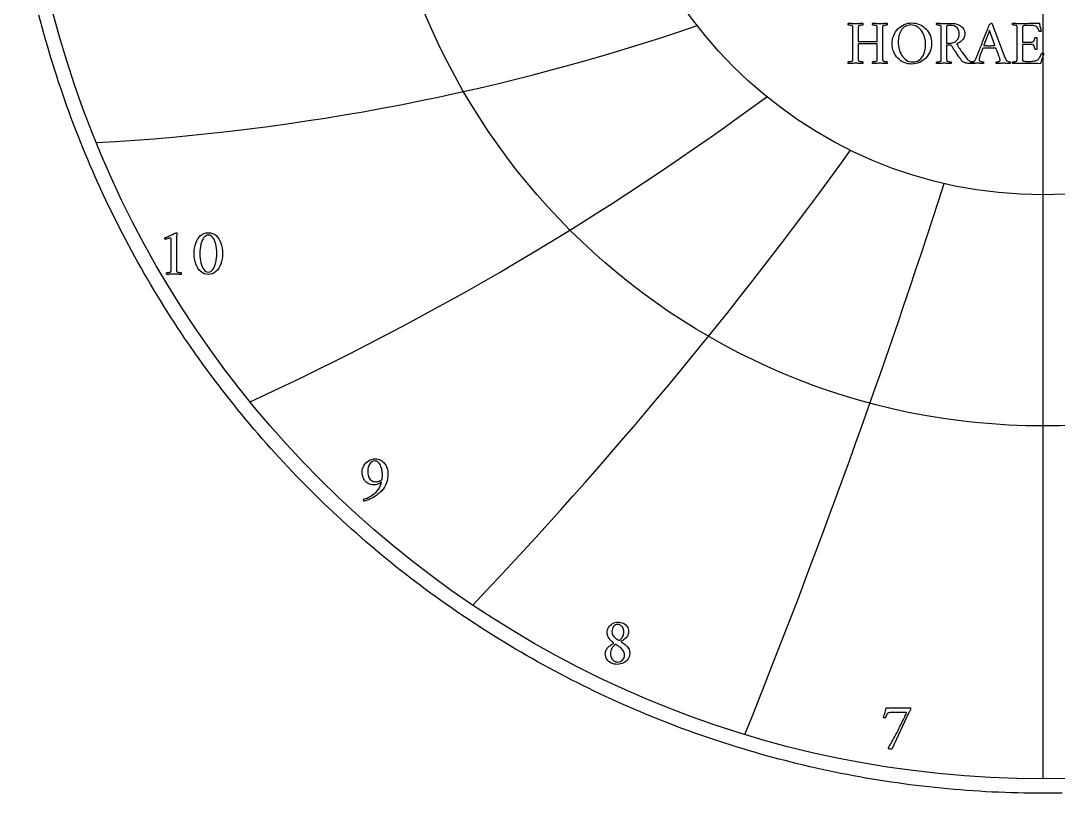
# Model space of a CAD drawing. Header units: millimetres. Extents: x -32.4 to 32.4, y -32.4 to 33.4.
# Drawn here: x -31.9 to 0.47, y -32.35 to -8.23 of the extents above; entities that cross this region are included whole.
import ezdxf

# ---------------------------------------------------------------- set-up
doc = ezdxf.new("R2010")
doc.units = ezdxf.units.MM
for name, color, linetype in [('CUT_OUTER', 1, 'Continuous'), ('ENGRAVE', 7, 'Continuous'), ('TEXT', 5, 'Continuous')]:
    doc.layers.add(name, color=color, linetype=linetype)

msp = doc.modelspace()

# ---------------------------------------------------------------- linework, layer by layer
at = {"layer": 'CUT_OUTER'}
msp.add_lwpolyline([(0.5955, -32.3445), (0.397, -32.3476), (0.1985, -32.3494), (0, -32.35), (-0.1985, -32.3494), (-0.397, -32.3476), (-0.5955, -32.3445), (-0.7939, -32.3403), (-0.9923, -32.3348), (-1.1907, -32.3281), (-1.3891, -32.3202), (-1.5873, -32.311), (-1.7856, -32.3007), (-1.9837, -32.2891), (-2.1818, -32.2763), (-2.3798, -32.2623), (-2.5777, -32.2471), (-2.7755, -32.2307), (-2.9733, -32.2131), (-3.1709, -32.1942), (-3.3683, -32.1742), (-3.5657, -32.1529), (-3.7629, -32.1304), (-3.96, -32.1067), (-4.1569, -32.0818), (-4.3537, -32.0557), (-4.5503, -32.0284), (-4.7467, -31.9999), (-4.943, -31.9701), (-5.1391, -31.9392), (-5.3349, -31.9071), (-5.5306, -31.8737), (-5.7261, -31.8392), (-5.9213, -31.8035), (-6.1164, -31.7665), (-6.3112, -31.7284), (-6.5057, -31.6891), (-6.7001, -31.6486), (-6.8941, -31.6069), (-7.0879, -31.564), (-7.2815, -31.5199), (-7.4747, -31.4746), (-7.6677, -31.4282), (-7.8604, -31.3805), (-8.0528, -31.3317), (-8.2449, -31.2817), (-8.4367, -31.2305), (-8.6282, -31.1782), (-8.8193, -31.1246), (-9.0101, -31.0699), (-9.2006, -31.0141), (-9.3907, -30.957), (-9.5805, -30.8988), (-9.7699, -30.8395), (-9.9589, -30.7789), (-10.1476, -30.7172), (-10.3359, -30.6544), (-10.5238, -30.5904), (-10.7113, -30.5252), (-10.8984, -30.459), (-11.0851, -30.3915), (-11.2713, -30.3229), (-11.4572, -30.2532), (-11.6426, -30.1823), (-11.8276, -30.1103), (-12.0121, -30.0372), (-12.1962, -29.9629), (-12.3798, -29.8875), (-12.563, -29.811), (-12.7456, -29.7333), (-12.9278, -29.6546), (-13.1096, -29.5747), (-13.2908, -29.4937), (-13.4715, -29.4116), (-13.6517, -29.3284), (-13.8314, -29.2441), (-14.0106, -29.1586), (-14.1892, -29.0721), (-14.3674, -28.9845), (-14.5449, -28.8958), (-14.722, -28.806), (-14.8984, -28.7151), (-15.0743, -28.6232), (-15.2497, -28.5302), (-15.4245, -28.436), (-15.5986, -28.3409), (-15.7722, -28.2446), (-15.9453, -28.1473), (-16.1177, -28.0489), (-16.2895, -27.9495), (-16.4607, -27.849), (-16.6312, -27.7475), (-16.8012, -27.645), (-16.9705, -27.5413), (-17.1391, -27.4367), (-17.3072, -27.331), (-17.4745, -27.2243), (-17.6413, -27.1166), (-17.8073, -27.0078), (-17.9727, -26.898), (-18.1374, -26.7873), (-18.3014, -26.6755), (-18.4648, -26.5627), (-18.6274, -26.4489), (-18.7893, -26.3341), (-18.9506, -26.2183), (-19.1111, -26.1015), (-19.2709, -25.9838), (-19.4299, -25.865), (-19.5883, -25.7453), (-19.7459, -25.6246), (-19.9027, -25.503), (-20.0589, -25.3804), (-20.2142, -25.2568), (-20.3688, -25.1323), (-20.5226, -25.0069), (-20.6757, -24.8805), (-20.828, -24.7532), (-20.9794, -24.6249), (-21.1301, -24.4957), (-21.28, -24.3656), (-21.4292, -24.2346), (-21.5774, -24.1026), (-21.7249, -23.9698), (-21.8716, -23.836), (-22.0174, -23.7014), (-22.1625, -23.5658), (-22.3066, -23.4294), (-22.45, -23.2921), (-22.5925, -23.1539), (-22.7341, -23.0148), (-22.8749, -22.8749), (-23.0148, -22.7341), (-23.1539, -22.5925), (-23.2921, -22.45), (-23.4294, -22.3066), (-23.5658, -22.1625), (-23.7014, -22.0174), (-23.836, -21.8716), (-23.9698, -21.7249), (-24.1026, -21.5774), (-24.2346, -21.4292), (-24.3656, -21.28), (-24.4957, -21.1301), (-24.6249, -20.9794), (-24.7532, -20.828), (-24.8805, -20.6757), (-25.0069, -20.5226), (-25.1323, -20.3688), (-25.2568, -20.2142), (-25.3804, -20.0589), (-25.503, -19.9027), (-25.6246, -19.7459), (-25.7453, -19.5883), (-25.865, -19.4299), (-25.9838, -19.2709), (-26.1015, -19.1111), (-26.2183, -18.9506), (-26.3341, -18.7893), (-26.4489, -18.6274), (-26.5627, -18.4648), (-26.6755, -18.3014), (-26.7873, -18.1374), (-26.898, -17.9727), (-27.0078, -17.8073), (-27.1166, -17.6413), (-27.2243, -17.4745), (-27.331, -17.3072), (-27.4367, -17.1391), (-27.5413, -16.9705), (-27.645, -16.8012), (-27.7475, -16.6312), (-27.849, -16.4607), (-27.9495, -16.2895), (-28.0489, -16.1177), (-28.1473, -15.9453), (-28.2446, -15.7722), (-28.3409, -15.5986), (-28.436, -15.4245), (-28.5302, -15.2497), (-28.6232, -15.0743), (-28.7151, -14.8984), (-28.806, -14.722), (-28.8958, -14.5449), (-28.9845, -14.3674), (-29.0721, -14.1892), (-29.1586, -14.0106), (-29.2441, -13.8314), (-29.3284, -13.6517), (-29.4116, -13.4715), (-29.4937, -13.2908), (-29.5747, -13.1096), (-29.6546, -12.9278), (-29.7333, -12.7456), (-29.811, -12.563), (-29.8875, -12.3798), (-29.9629, -12.1962), (-30.0372, -12.0121), (-30.1103, -11.8276), (-30.1823, -11.6426), (-30.2532, -11.4572), (-30.3229, -11.2713), (-30.3915, -11.0851), (-30.459, -10.8984), (-30.5252, -10.7113), (-30.5904, -10.5238), (-30.6544, -10.3359), (-30.7172, -10.1476), (-30.7789, -9.9589), (-30.8395, -9.7699), (-30.8988, -9.5805), (-30.957, -9.3907), (-31.0141, -9.2006), (-31.0699, -9.0101), (-31.1246, -8.8193), (-31.1782, -8.6282), (-31.2305, -8.4367), (-31.2817, -8.2449), (-31.3317, -8.0528)], dxfattribs=at)
at = {"layer": 'ENGRAVE'}
for points in [[(0, -31.9), (0, 31.9)], [(0, -31.9), (0, -13.6687)]]:
    msp.add_lwpolyline(points, dxfattribs=at)
for radius in [31.9, 20.8814, 13.6687]:
    msp.add_circle((0, 0), radius, dxfattribs=at)
for centre, radius, start, end in [((-33.4545, 57.945), 70.0918, 273.200226, 288.860771), ((-62.9966, 62.9966), 91.505, 294.709191, 306.454599), ((-115.6195, 66.7529), 135.129, 316.377737, 324.208009), ((-257.763, 69.0674), 267.6716, 338.159472, 342.074608)]:
    msp.add_arc(centre, radius, start, end, dxfattribs=at)
at = {"layer": 'TEXT'}
for points in [[(-5.8535, -8.3164), (-5.8255, -8.3163), (-5.7979, -8.3157), (-5.7706, -8.3148), (-5.7437, -8.3135), (-5.7167, -8.3121), (-5.6891, -8.3109), (-5.6608, -8.3097), (-5.632, -8.3087), (-5.6287, -8.3135), (-5.6264, -8.3201), (-5.6253, -8.3285), (-5.6252, -8.3388), (-5.626, -8.349), (-5.6274, -8.3575), (-5.6294, -8.3641), (-5.632, -8.3689), (-5.6391, -8.3691), (-5.6485, -8.3696), (-5.6604, -8.3705), (-5.6747, -8.3718), (-5.69, -8.3735), (-5.7049, -8.3755), (-5.7192, -8.3778), (-5.733, -8.3806), (-5.7452, -8.3838), (-5.7544, -8.3878), (-5.7607, -8.3926), (-5.7641, -8.398), (-5.7667, -8.4085), (-5.7687, -8.4204), (-5.7701, -8.4337), (-5.7709, -8.4486), (-5.7713, -8.4645), (-5.7716, -8.4811), (-5.7718, -8.4985), (-5.7719, -8.5165), (-5.7719, -8.5195), (-5.7719, -8.5224), (-5.7719, -8.5253), (-5.7719, -8.5282), (-5.7719, -8.5311), (-5.7719, -8.534), (-5.7719, -8.5369), (-5.7719, -8.5399), (-5.7719, -8.8721), (-5.7718, -8.873), (-5.7714, -8.8738), (-5.7708, -8.8744), (-5.7699, -8.875), (-5.7691, -8.8754), (-5.7685, -8.8757), (-5.7681, -8.8759), (-5.768, -8.876), (-5.7328, -8.8769), (-5.6971, -8.8779), (-5.6609, -8.8789), (-5.6242, -8.8798), (-5.587, -8.8807), (-5.549, -8.8813), (-5.5102, -8.8817), (-5.4708, -8.8818), (-5.4361, -8.8817), (-5.4001, -8.8813), (-5.3628, -8.8807), (-5.3241, -8.8798), (-5.2857, -8.8789), (-5.249, -8.8779), (-5.2143, -8.8769), (-5.1813, -8.876), (-5.1812, -8.8758), (-5.1808, -8.8755), (-5.1802, -8.8749), (-5.1793, -8.874), (-5.1785, -8.873), (-5.1779, -8.8721), (-5.1775, -8.8711), (-5.1774, -8.8701), (-5.1774, -8.5399), (-5.1775, -8.5188), (-5.1777, -8.4983), (-5.178, -8.4785), (-5.1784, -8.4592), (-5.1793, -8.4412), (-5.181, -8.425), (-5.1837, -8.4106), (-5.1871, -8.398), (-5.1897, -8.3926), (-5.1956, -8.3878), (-5.2048, -8.3838), (-5.2172, -8.3806), (-5.2314, -8.3778), (-5.2459, -8.3755), (-5.2606, -8.3735), (-5.2755, -8.3718), (-5.2894, -8.3705), (-5.301, -8.3696), (-5.3103, -8.3691), (-5.3173, -8.3689), (-5.3199, -8.3641), (-5.3219, -8.3575), (-5.3233, -8.349), (-5.3241, -8.3388), (-5.324, -8.3285), (-5.3229, -8.3201), (-5.3206, -8.3135), (-5.3173, -8.3087), (-5.2883, -8.3097), (-5.2597, -8.3109), (-5.2315, -8.3121), (-5.2036, -8.3135), (-5.176, -8.3148), (-5.1485, -8.3157), (-5.1211, -8.3163), (-5.0939, -8.3164), (-5.0659, -8.3163), (-5.0383, -8.3157), (-5.011, -8.3148), (-4.9841, -8.3135), (-4.9571, -8.3121), (-4.9295, -8.3109), (-4.9012, -8.3097), (-4.8724, -8.3087), (-4.8691, -8.3135), (-4.8668, -8.3201), (-4.8657, -8.3285), (-4.8656, -8.3388), (-4.8664, -8.349), (-4.8678, -8.3575), (-4.8698, -8.3641), (-4.8724, -8.3689), (-4.8794, -8.3691), (-4.8887, -8.3696), (-4.9003, -8.3705), (-4.9142, -8.3718), (-4.929, -8.3735), (-4.9435, -8.3755), (-4.9577, -8.3778), (-4.9715, -8.3806), (-4.9836, -8.3838), (-4.9928, -8.3878), (-4.9992, -8.3926), (-5.0026, -8.398), (-5.006, -8.4106), (-5.0086, -8.425), (-5.0104, -8.4412), (-5.0113, -8.4592), (-5.0117, -8.4785), (-5.012, -8.4983), (-5.0122, -8.5188), (-5.0123, -8.5399), (-5.0123, -9.3383), (-5.0122, -9.3593), (-5.012, -9.3796), (-5.0117, -9.3992), (-5.0113, -9.418), (-5.0104, -9.4356), (-5.0086, -9.4515), (-5.006, -9.4657), (-5.0026, -9.4782), (-4.9992, -9.4829), (-4.9928, -9.4874), (-4.9836, -9.4917), (-4.9715, -9.4957), (-4.9577, -9.4993), (-4.9435, -9.5022), (-4.929, -9.5046), (-4.9142, -9.5064), (-4.9003, -9.5076), (-4.8887, -9.5086), (-4.8794, -9.5091), (-4.8724, -9.5093), (-4.8698, -9.5141), (-4.8678, -9.5207), (-4.8664, -9.5291), (-4.8656, -9.5394), (-4.8657, -9.5497), (-4.8668, -9.5581), (-4.8691, -9.5647), (-4.8724, -9.5695), (-4.9012, -9.5676), (-4.9295, -9.5659), (-4.9571, -9.5642), (-4.9841, -9.5627), (-5.011, -9.5614), (-5.0383, -9.5605), (-5.0659, -9.56), (-5.0939, -9.5598), (-5.1211, -9.56), (-5.1485, -9.5605), (-5.176, -9.5614), (-5.2036, -9.5627), (-5.2315, -9.5642), (-5.2597, -9.5659), (-5.2883, -9.5676), (-5.3173, -9.5695), (-5.3206, -9.5647), (-5.3229, -9.5581), (-5.324, -9.5497), (-5.3241, -9.5394), (-5.3233, -9.5291), (-5.3219, -9.5207), (-5.3199, -9.5141), (-5.3173, -9.5093), (-5.3103, -9.5091), (-5.301, -9.5086), (-5.2894, -9.5076), (-5.2755, -9.5064), (-5.2606, -9.5046), (-5.2459, -9.5022), (-5.2314, -9.4993), (-5.2172, -9.4957), (-5.2048, -9.4917), (-5.1956, -9.4874), (-5.1897, -9.4829), (-5.1871, -9.4782), (-5.1837, -9.4657), (-5.181, -9.4515), (-5.1793, -9.4356), (-5.1784, -9.418), (-5.178, -9.3992), (-5.1777, -9.3796), (-5.1775, -9.3593), (-5.1774, -9.3383), (-5.1774, -8.9614), (-5.1775, -8.9597), (-5.1779, -8.9583), (-5.1785, -8.9572), (-5.1793, -8.9566), (-5.1802, -8.9562), (-5.1808, -8.9558), (-5.1812, -8.9557), (-5.1813, -8.9556), (-5.2149, -8.9546), (-5.2495, -8.9534), (-5.2853, -8.9521), (-5.3221, -8.9508), (-5.3595, -8.9495), (-5.3967, -8.9486), (-5.4338, -8.948), (-5.4708, -8.9478), (-5.5324, -8.948), (-5.5854, -8.9483), (-5.6296, -8.9489), (-5.665, -8.9498), (-5.6934, -8.9508), (-5.7165, -8.9517), (-5.7342, -8.9527), (-5.7466, -8.9537), (-5.7554, -8.9546), (-5.7622, -8.9556), (-5.767, -8.9566), (-5.7699, -8.9575), (-5.7708, -8.9585), (-5.7714, -8.9592), (-5.7718, -8.9599), (-5.7719, -8.9605), (-5.7719, -8.9609), (-5.7719, -8.9612), (-5.7719, -8.9614), (-5.7719, -8.9614), (-5.7719, -9.3383), (-5.7719, -9.3412), (-5.7719, -9.3442), (-5.7719, -9.3471), (-5.7719, -9.35), (-5.7719, -9.3529), (-5.7719, -9.3558), (-5.7719, -9.3587), (-5.7719, -9.3616), (-5.7718, -9.3797), (-5.7716, -9.3969), (-5.7713, -9.4132), (-5.7709, -9.4287), (-5.7701, -9.4431), (-5.7687, -9.4561), (-5.7667, -9.4678), (-5.7641, -9.4782), (-5.7607, -9.4829), (-5.7544, -9.4874), (-5.7452, -9.4917), (-5.733, -9.4957), (-5.7192, -9.4993), (-5.7049, -9.5022), (-5.69, -9.5046), (-5.6747, -9.5064), (-5.6604, -9.5076), (-5.6485, -9.5086), (-5.6391, -9.5091), (-5.632, -9.5093), (-5.6294, -9.5141), (-5.6274, -9.5207), (-5.626, -9.5291), (-5.6252, -9.5394), (-5.6253, -9.5497), (-5.6264, -9.5581), (-5.6287, -9.5647), (-5.632, -9.5695), (-5.6608, -9.5676), (-5.6891, -9.5659), (-5.7167, -9.5642), (-5.7437, -9.5627), (-5.7706, -9.5614), (-5.7979, -9.5605), (-5.8255, -9.56), (-5.8535, -9.5598), (-5.8808, -9.56), (-5.9084, -9.5605), (-5.9362, -9.5614), (-5.9642, -9.5627), (-5.9925, -9.5642), (-6.021, -9.5659), (-6.0498, -9.5676), (-6.0788, -9.5695), (-6.0822, -9.5647), (-6.0844, -9.5581), (-6.0856, -9.5497), (-6.0856, -9.5394), (-6.0848, -9.5291), (-6.0835, -9.5207), (-6.0815, -9.5141), (-6.0788, -9.5093), (-6.0718, -9.5091), (-6.0623, -9.5086), (-6.0504, -9.5076), (-6.0361, -9.5064), (-6.0207, -9.5046), (-6.0057, -9.5022), (-5.9911, -9.4993), (-5.9768, -9.4957), (-5.9644, -9.4917), (-5.9552, -9.4874), (-5.9493, -9.4829), (-5.9467, -9.4782), (-5.9433, -9.4657), (-5.9407, -9.4515), (-5.9389, -9.4356), (-5.938, -9.418), (-5.9376, -9.3992), (-5.9373, -9.3796), (-5.9371, -9.3593), (-5.937, -9.3383), (-5.937, -8.5399), (-5.9371, -8.5188), (-5.9373, -8.4983), (-5.9376, -8.4785), (-5.938, -8.4592), (-5.9389, -8.4412), (-5.9407, -8.425), (-5.9433, -8.4106), (-5.9467, -8.398), (-5.9493, -8.3926), (-5.9552, -8.3878), (-5.9644, -8.3838), (-5.9768, -8.3806), (-5.9911, -8.3778), (-6.0057, -8.3755), (-6.0207, -8.3735), (-6.0361, -8.3718), (-6.0504, -8.3705), (-6.0623, -8.3696), (-6.0718, -8.3691), (-6.0788, -8.3689), (-6.0815, -8.3641), (-6.0835, -8.3575), (-6.0848, -8.349), (-6.0856, -8.3388), (-6.0856, -8.3285), (-6.0844, -8.3201), (-6.0822, -8.3135), (-6.0788, -8.3087), (-6.0498, -8.3097), (-6.021, -8.3109), (-5.9925, -8.3121), (-5.9642, -8.3135), (-5.9362, -8.3148), (-5.9084, -8.3157), (-5.8808, -8.3163), (-5.8535, -8.3164)], [(-4.0992, -8.299), (-4.037, -8.3019), (-3.9765, -8.3106), (-3.918, -8.3252), (-3.8612, -8.3456), (-3.807, -8.3714), (-3.756, -8.4022), (-3.7084, -8.4379), (-3.664, -8.4787), (-3.6235, -8.5238), (-3.5875, -8.5729), (-3.556, -8.6258), (-3.529, -8.6827), (-3.5073, -8.7429), (-3.4918, -8.8063), (-3.4825, -8.8726), (-3.4795, -8.942), (-3.4825, -9.0079), (-3.4918, -9.0714), (-3.5073, -9.1327), (-3.529, -9.1917), (-3.556, -9.2477), (-3.5875, -9.3004), (-3.6235, -9.3497), (-3.664, -9.3956), (-3.7084, -9.4374), (-3.756, -9.4743), (-3.807, -9.5064), (-3.8612, -9.5336), (-3.918, -9.5552), (-3.9765, -9.5707), (-4.037, -9.58), (-4.0992, -9.5831), (-4.1606, -9.5802), (-4.2204, -9.5715), (-4.2786, -9.5569), (-4.3352, -9.5365), (-4.3894, -9.5107), (-4.4401, -9.4799), (-4.4875, -9.4441), (-4.5314, -9.4034), (-4.5715, -9.3582), (-4.607, -9.3092), (-4.638, -9.2562), (-4.6645, -9.1994), (-4.6858, -9.1393), (-4.7009, -9.0763), (-4.7101, -9.0106), (-4.7131, -8.942), (-4.7101, -8.8761), (-4.7009, -8.8123), (-4.6858, -8.7508), (-4.6645, -8.6914), (-4.638, -8.6349), (-4.607, -8.5819), (-4.5715, -8.5324), (-4.5314, -8.4864), (-4.4875, -8.4447), (-4.4401, -8.4078), (-4.3894, -8.3757), (-4.3352, -8.3485), (-4.2786, -8.3268), (-4.2204, -8.3113), (-4.1606, -8.3021), (-4.0992, -8.299)], [(-4.1264, -8.3631), (-4.1779, -8.366), (-4.2255, -8.375), (-4.2692, -8.3898), (-4.309, -8.4107), (-4.3451, -8.4363), (-4.3777, -8.4658), (-4.4068, -8.499), (-4.4324, -8.536), (-4.4546, -8.5759), (-4.4736, -8.6181), (-4.4896, -8.6624), (-4.5023, -8.7089), (-4.5121, -8.7565), (-4.5191, -8.8041), (-4.5232, -8.8517), (-4.5246, -8.8993), (-4.5228, -8.9546), (-4.5171, -9.0098), (-4.5077, -9.0648), (-4.4945, -9.1198), (-4.4777, -9.1734), (-4.4574, -9.2247), (-4.4335, -9.2735), (-4.4061, -9.3199), (-4.3754, -9.3628), (-4.3413, -9.4012), (-4.304, -9.4352), (-4.2633, -9.4646), (-4.2195, -9.4884), (-4.1723, -9.5054), (-4.1218, -9.5156), (-4.0681, -9.519), (-4.0166, -9.516), (-3.969, -9.5071), (-3.9253, -9.4922), (-3.8855, -9.4714), (-3.8493, -9.4456), (-3.8165, -9.4158), (-3.7871, -9.382), (-3.7611, -9.3442), (-3.7385, -9.3033), (-3.7191, -9.2604), (-3.703, -9.2154), (-3.6902, -9.1683), (-3.6805, -9.1203), (-3.6735, -9.0724), (-3.6693, -9.0246), (-3.6679, -8.977), (-3.6698, -8.9217), (-3.6754, -8.8667), (-3.6848, -8.812), (-3.698, -8.7574), (-3.7149, -8.7043), (-3.7354, -8.6535), (-3.7596, -8.6052), (-3.7874, -8.5593), (-3.8186, -8.5169), (-3.8529, -8.4789), (-3.8905, -8.4455), (-3.9311, -8.4165), (-3.975, -8.3931), (-4.0222, -8.3764), (-4.0727, -8.3664), (-4.1264, -8.3631)], [(-2.8267, -8.3126), (-2.7944, -8.3139), (-2.7616, -8.3179), (-2.7283, -8.3246), (-2.6946, -8.3339), (-2.6613, -8.3458), (-2.6293, -8.3602), (-2.5986, -8.3769), (-2.5693, -8.3961), (-2.542, -8.4178), (-2.5176, -8.442), (-2.4959, -8.4688), (-2.477, -8.4981), (-2.4617, -8.53), (-2.4508, -8.5644), (-2.4442, -8.6014), (-2.442, -8.6409), (-2.4444, -8.6746), (-2.4515, -8.7079), (-2.4633, -8.7407), (-2.4799, -8.773), (-2.5002, -8.8041), (-2.5231, -8.8332), (-2.5488, -8.8604), (-2.577, -8.8857), (-2.607, -8.9083), (-2.6375, -8.9274), (-2.6687, -8.9432), (-2.7004, -8.9556), (-2.6754, -8.9965), (-2.6509, -9.0357), (-2.6268, -9.0733), (-2.6033, -9.1091), (-2.5797, -9.144), (-2.5557, -9.1788), (-2.5311, -9.2134), (-2.5061, -9.248), (-2.4802, -9.2834), (-2.4527, -9.3206), (-2.4238, -9.3596), (-2.3935, -9.4005), (-2.3726, -9.426), (-2.351, -9.4481), (-2.3284, -9.4668), (-2.3051, -9.4821), (-2.2794, -9.4944), (-2.2499, -9.5039), (-2.2167, -9.5109), (-2.1798, -9.5151), (-2.1766, -9.5199), (-2.1749, -9.5263), (-2.1747, -9.5344), (-2.1759, -9.5443), (-2.1777, -9.5538), (-2.1793, -9.5613), (-2.1806, -9.5665), (-2.1817, -9.5695), (-2.2273, -9.5691), (-2.2689, -9.5678), (-2.3065, -9.5657), (-2.34, -9.5627), (-2.3695, -9.5591), (-2.3947, -9.5552), (-2.4156, -9.5509), (-2.4323, -9.5462), (-2.443, -9.5418), (-2.4556, -9.5362), (-2.4702, -9.5296), (-2.4867, -9.5219), (-2.5041, -9.512), (-2.5212, -9.4988), (-2.5381, -9.4824), (-2.5547, -9.4627), (-2.5617, -9.4531), (-2.5712, -9.4398), (-2.5831, -9.423), (-2.5974, -9.4024), (-2.6137, -9.3789), (-2.6314, -9.3529), (-2.6506, -9.3245), (-2.6713, -9.2936), (-2.693, -9.261), (-2.7155, -9.2273), (-2.7387, -9.1926), (-2.7626, -9.1567), (-2.7866, -9.1204), (-2.8102, -9.0846), (-2.8332, -9.049), (-2.8558, -9.0139), (-2.8653, -9.0037), (-2.8782, -8.9964), (-2.8944, -8.992), (-2.9141, -8.9906), (-3.0132, -8.9906), (-3.0132, -9.3442), (-3.0132, -9.3471), (-3.0132, -9.35), (-3.0132, -9.3529), (-3.0132, -9.3558), (-3.0132, -9.3587), (-3.0132, -9.3616), (-3.0132, -9.3646), (-3.0132, -9.3675), (-3.0131, -9.3855), (-3.0129, -9.4027), (-3.0126, -9.419), (-3.0122, -9.4345), (-3.0114, -9.4489), (-3.01, -9.4619), (-3.008, -9.4737), (-3.0054, -9.484), (-3.002, -9.4888), (-2.9957, -9.4933), (-2.9865, -9.4975), (-2.9743, -9.5015), (-2.9605, -9.5051), (-2.9462, -9.5081), (-2.9314, -9.5104), (-2.9161, -9.5122), (-2.9017, -9.5135), (-2.8898, -9.5144), (-2.8804, -9.5149), (-2.8733, -9.5151), (-2.8707, -9.5197), (-2.8687, -9.5258), (-2.8673, -9.5333), (-2.8665, -9.5423), (-2.8666, -9.5513), (-2.8677, -9.5588), (-2.87, -9.5649), (-2.8733, -9.5695), (-2.9022, -9.5676), (-2.9304, -9.5659), (-2.958, -9.5642), (-2.985, -9.5627), (-3.0119, -9.5614), (-3.0392, -9.5605), (-3.0668, -9.56), (-3.0948, -9.5598), (-3.1221, -9.56), (-3.1497, -9.5605), (-3.1775, -9.5614), (-3.2055, -9.5627), (-3.2338, -9.5642), (-3.2623, -9.5659), (-3.2911, -9.5676), (-3.3201, -9.5695), (-3.3235, -9.5649), (-3.3257, -9.5588), (-3.3269, -9.5513), (-3.3269, -9.5423), (-3.3262, -9.5333), (-3.3248, -9.5258), (-3.3228, -9.5197), (-3.3201, -9.5151), (-3.3131, -9.5149), (-3.3036, -9.5144), (-3.2917, -9.5135), (-3.2774, -9.5122), (-3.262, -9.5104), (-3.2471, -9.5081), (-3.2324, -9.5051), (-3.2182, -9.5015), (-3.2057, -9.4975), (-3.1965, -9.4933), (-3.1907, -9.4888), (-3.188, -9.484), (-3.1846, -9.4715), (-3.182, -9.4573), (-3.1802, -9.4414), (-3.1793, -9.4238), (-3.1789, -9.405), (-3.1786, -9.3854), (-3.1784, -9.3652), (-3.1783, -9.3442), (-3.1803, -8.534), (-3.1803, -8.513), (-3.1805, -8.4925), (-3.1808, -8.4727), (-3.1812, -8.4534), (-3.1822, -8.4354), (-3.1839, -8.4192), (-3.1865, -8.4048), (-3.19, -8.3922), (-3.1926, -8.3867), (-3.1985, -8.382), (-3.2076, -8.378), (-3.2201, -8.3747), (-3.2343, -8.372), (-3.2488, -8.3696), (-3.2634, -8.3676), (-3.2784, -8.366), (-3.2923, -8.3647), (-3.3039, -8.3638), (-3.3132, -8.3633), (-3.3201, -8.3631), (-3.3228, -8.3585), (-3.3248, -8.3524), (-3.3262, -8.3449), (-3.3269, -8.3359), (-3.3269, -8.3269), (-3.3257, -8.3194), (-3.3235, -8.3133), (-3.3201, -8.3087), (-3.2912, -8.3097), (-3.2626, -8.3109), (-3.2344, -8.3121), (-3.2065, -8.3135), (-3.1789, -8.3148), (-3.1514, -8.3157), (-3.124, -8.3163), (-3.0967, -8.3164), (-3.068, -8.3163), (-3.0382, -8.316), (-3.0073, -8.3154), (-2.9753, -8.3145), (-2.9416, -8.3137), (-2.9056, -8.313), (-2.8673, -8.3127), (-2.8267, -8.3126)], [(-2.6188, -8.6584), (-2.623, -8.599), (-2.6356, -8.5452), (-2.6565, -8.497), (-2.6858, -8.4544), (-2.725, -8.4195), (-2.7754, -8.3946), (-2.8372, -8.3797), (-2.9102, -8.3747), (-2.9201, -8.3748), (-2.9323, -8.3752), (-2.9468, -8.3758), (-2.9637, -8.3767), (-2.9797, -8.3784), (-2.9921, -8.3815), (-3.0006, -8.3861), (-3.0054, -8.3922), (-3.0089, -8.4025), (-3.0115, -8.4158), (-3.0133, -8.4321), (-3.0142, -8.4515), (-3.0146, -8.4724), (-3.0149, -8.4935), (-3.0151, -8.5147), (-3.0151, -8.536), (-3.0132, -8.9323), (-2.9122, -8.9323), (-2.8757, -8.9302), (-2.84, -8.9238), (-2.8053, -8.9132), (-2.7713, -8.8983), (-2.7393, -8.8796), (-2.7104, -8.8575), (-2.6844, -8.832), (-2.6616, -8.8031), (-2.6429, -8.7711), (-2.6295, -8.7363), (-2.6215, -8.6987), (-2.6188, -8.6584)], [(-2.0476, -9.2995), (-2.0465, -9.2965), (-2.043, -9.2876), (-2.0373, -9.2727), (-2.0292, -9.2519), (-2.0192, -9.226), (-2.0076, -9.1958), (-1.9944, -9.1614), (-1.9797, -9.1227), (-1.9636, -9.0807), (-1.9464, -9.0365), (-1.9281, -8.9899), (-1.9087, -8.941), (-1.8888, -8.8906), (-1.8687, -8.8395), (-1.8485, -8.7877), (-1.8281, -8.7351), (-1.8079, -8.6827), (-1.7881, -8.6314), (-1.7686, -8.5812), (-1.7494, -8.5321), (-1.731, -8.485), (-1.7137, -8.4408), (-1.6975, -8.3995), (-1.6824, -8.3611), (-1.6774, -8.3531), (-1.67, -8.3446), (-1.6604, -8.3356), (-1.6484, -8.3262), (-1.6361, -8.3177), (-1.6253, -8.3116), (-1.6162, -8.3079), (-1.6086, -8.3067), (-1.6068, -8.3068), (-1.6054, -8.307), (-1.6044, -8.3073), (-1.6037, -8.3077), (-1.6031, -8.3082), (-1.602, -8.3089), (-1.6006, -8.3097), (-1.5989, -8.3106), (-1.2123, -9.3247), (-1.1932, -9.3748), (-1.1788, -9.4122), (-1.1689, -9.4369), (-1.1637, -9.4491), (-1.1577, -9.4594), (-1.1494, -9.469), (-1.1388, -9.4778), (-1.1258, -9.486), (-1.1117, -9.4932), (-1.0976, -9.4993), (-1.0836, -9.5044), (-1.0695, -9.5083), (-1.0567, -9.5113), (-1.0464, -9.5134), (-1.0387, -9.5147), (-1.0335, -9.5151), (-1.0303, -9.5206), (-1.0282, -9.5275), (-1.0273, -9.5357), (-1.0277, -9.5452), (-1.0287, -9.5544), (-1.0297, -9.5615), (-1.0306, -9.5665), (-1.0316, -9.5695), (-1.059, -9.5676), (-1.085, -9.5659), (-1.1095, -9.5642), (-1.1326, -9.5627), (-1.1561, -9.5614), (-1.1817, -9.5605), (-1.2095, -9.56), (-1.2395, -9.5598), (-1.2711, -9.56), (-1.2999, -9.5605), (-1.326, -9.5614), (-1.3492, -9.5627), (-1.3725, -9.5642), (-1.3985, -9.5659), (-1.4274, -9.5676), (-1.459, -9.5695), (-1.4623, -9.5649), (-1.4646, -9.5588), (-1.4657, -9.5513), (-1.4658, -9.5423), (-1.4649, -9.5333), (-1.4631, -9.5258), (-1.4605, -9.5197), (-1.4571, -9.5151), (-1.4471, -9.5147), (-1.4347, -9.5134), (-1.4199, -9.5113), (-1.4027, -9.5083), (-1.3857, -9.5046), (-1.3716, -9.5003), (-1.3604, -9.4954), (-1.3521, -9.4899), (-1.3487, -9.4852), (-1.3463, -9.4792), (-1.3449, -9.4716), (-1.3444, -9.4627), (-1.3452, -9.4524), (-1.3475, -9.4391), (-1.3515, -9.4228), (-1.357, -9.4034), (-1.3637, -9.3819), (-1.3713, -9.359), (-1.3798, -9.3347), (-1.3891, -9.3092), (-1.3988, -9.2831), (-1.4085, -9.2575), (-1.4182, -9.2321), (-1.4279, -9.2072), (-1.4372, -9.1835), (-1.4456, -9.162), (-1.4532, -9.1427), (-1.46, -9.1256), (-1.4655, -9.1116), (-1.4694, -9.1016), (-1.4718, -9.0955), (-1.4726, -9.0935), (-1.4728, -9.0933), (-1.4736, -9.0926), (-1.4748, -9.0914), (-1.4765, -9.0897), (-1.4784, -9.088), (-1.4804, -9.0867), (-1.4823, -9.086), (-1.4843, -9.0858), (-1.4997, -9.0849), (-1.5168, -9.0843), (-1.5356, -9.0839), (-1.5561, -9.0838), (-1.5771, -9.0838), (-1.5974, -9.0838), (-1.617, -9.0838), (-1.6358, -9.0838), (-1.6406, -9.0838), (-1.6455, -9.0838), (-1.6504, -9.0838), (-1.6552, -9.0838), (-1.66, -9.0838), (-1.6644, -9.0838), (-1.6687, -9.0838), (-1.6727, -9.0838), (-1.7007, -9.0839), (-1.7266, -9.0841), (-1.7503, -9.0844), (-1.7718, -9.0848), (-1.7936, -9.0855), (-1.8184, -9.0865), (-1.8461, -9.0879), (-1.8767, -9.0897), (-1.8778, -9.0898), (-1.8791, -9.0904), (-1.8807, -9.0913), (-1.8825, -9.0926), (-1.8842, -9.0938), (-1.8854, -9.0948), (-1.8862, -9.0953), (-1.8864, -9.0955), (-1.8873, -9.0979), (-1.89, -9.1052), (-1.8946, -9.1173), (-1.901, -9.1343), (-1.9086, -9.1547), (-1.917, -9.1768), (-1.9261, -9.2008), (-1.9359, -9.2266), (-1.9458, -9.2529), (-1.9551, -9.2783), (-1.9638, -9.3029), (-1.9719, -9.3267), (-1.9798, -9.35), (-1.9862, -9.3714), (-1.991, -9.3908), (-1.9942, -9.4083), (-1.9963, -9.4239), (-1.9979, -9.4379), (-1.9988, -9.4502), (-1.9991, -9.4607), (-1.9972, -9.4709), (-1.9916, -9.4799), (-1.9821, -9.4879), (-1.969, -9.4947), (-1.9538, -9.5005), (-1.9384, -9.5052), (-1.9227, -9.5087), (-1.9068, -9.5112), (-1.8923, -9.5129), (-1.8808, -9.5141), (-1.8724, -9.5149), (-1.867, -9.5151), (-1.8652, -9.5181), (-1.8636, -9.5231), (-1.8622, -9.5302), (-1.8611, -9.5394), (-1.8605, -9.5489), (-1.8607, -9.5571), (-1.8615, -9.564), (-1.8631, -9.5695), (-1.8809, -9.5685), (-1.8973, -9.5676), (-1.9124, -9.5666), (-1.9262, -9.5656), (-1.9393, -9.5647), (-1.9525, -9.5637), (-1.9656, -9.5627), (-1.9787, -9.5617), (-1.9928, -9.5609), (-2.009, -9.5603), (-2.0273, -9.5599), (-2.0476, -9.5598), (-2.0682, -9.5599), (-2.087, -9.5603), (-2.1041, -9.5609), (-2.1195, -9.5617), (-2.1341, -9.5627), (-2.1487, -9.5637), (-2.1632, -9.5647), (-2.1778, -9.5656), (-2.1934, -9.5666), (-2.2108, -9.5676), (-2.2303, -9.5685), (-2.2516, -9.5695), (-2.2533, -9.5665), (-2.2546, -9.5615), (-2.2553, -9.5544), (-2.2555, -9.5452), (-2.2553, -9.5357), (-2.2546, -9.5275), (-2.2533, -9.5206), (-2.2516, -9.5151), (-2.2414, -9.5146), (-2.2281, -9.5129), (-2.2118, -9.5102), (-2.1924, -9.5064), (-2.1733, -9.5013), (-2.1577, -9.495), (-2.1456, -9.4873), (-2.137, -9.4782), (-2.123, -9.4592), (-2.1101, -9.4391), (-2.0982, -9.4179), (-2.0875, -9.3956), (-2.0773, -9.3725), (-2.0673, -9.3488), (-2.0574, -9.3244), (-2.0476, -9.2995)], [(-0.7285, -8.3164), (-0.6598, -8.3161), (-0.5877, -8.315), (-0.5122, -8.3132), (-0.4332, -8.3106), (-0.3531, -8.3081), (-0.2739, -8.3062), (-0.1957, -8.3052), (-0.1185, -8.3048), (-0.1133, -8.34), (-0.1073, -8.3738), (-0.1007, -8.4061), (-0.0933, -8.4369), (-0.0856, -8.4673), (-0.0782, -8.4981), (-0.071, -8.5294), (-0.0641, -8.5612), (-0.0698, -8.5655), (-0.0772, -8.5685), (-0.0863, -8.5703), (-0.0971, -8.5709), (-0.1083, -8.5701), (-0.1166, -8.5675), (-0.1219, -8.5633), (-0.1243, -8.5573), (-0.1415, -8.5053), (-0.1617, -8.4636), (-0.1852, -8.4324), (-0.2118, -8.4116), (-0.2411, -8.398), (-0.273, -8.3883), (-0.3072, -8.3825), (-0.3439, -8.3806), (-0.5071, -8.3806), (-0.5141, -8.3806), (-0.5236, -8.3808), (-0.5355, -8.3811), (-0.5498, -8.3815), (-0.5651, -8.3822), (-0.5799, -8.3832), (-0.5942, -8.3846), (-0.6081, -8.3864), (-0.6202, -8.3887), (-0.6294, -8.3917), (-0.6358, -8.3955), (-0.6392, -8.4), (-0.6418, -8.4104), (-0.6438, -8.4223), (-0.6452, -8.4357), (-0.646, -8.4505), (-0.6464, -8.4662), (-0.6467, -8.4821), (-0.6469, -8.4982), (-0.6469, -8.5146), (-0.6469, -8.521), (-0.6469, -8.5267), (-0.6469, -8.5317), (-0.6469, -8.536), (-0.6469, -8.8896), (-0.6454, -8.8931), (-0.6406, -8.8959), (-0.6327, -8.8979), (-0.6217, -8.8993), (-0.6087, -8.9001), (-0.595, -8.9007), (-0.5805, -8.9011), (-0.5653, -8.9012), (-0.4663, -8.9012), (-0.4341, -8.901), (-0.4058, -8.9002), (-0.3812, -8.899), (-0.3604, -8.8973), (-0.3427, -8.8948), (-0.3276, -8.891), (-0.315, -8.886), (-0.305, -8.8798), (-0.2968, -8.8722), (-0.2895, -8.8628), (-0.2832, -8.8518), (-0.2778, -8.839), (-0.2728, -8.8242), (-0.2676, -8.807), (-0.2621, -8.7873), (-0.2564, -8.7652), (-0.254, -8.7593), (-0.2487, -8.755), (-0.2404, -8.7525), (-0.2292, -8.7516), (-0.2184, -8.7522), (-0.2093, -8.754), (-0.2019, -8.7571), (-0.1962, -8.7613), (-0.1962, -9.1188), (-0.2011, -9.1222), (-0.2079, -9.1246), (-0.2166, -9.1261), (-0.2273, -9.1266), (-0.2379, -9.1257), (-0.2462, -9.1232), (-0.2524, -9.1189), (-0.2564, -9.113), (-0.2629, -9.0877), (-0.2688, -9.0661), (-0.2741, -9.0483), (-0.2788, -9.0343), (-0.283, -9.0231), (-0.287, -9.0139), (-0.2908, -9.0066), (-0.2943, -9.0013), (-0.2979, -8.9971), (-0.3019, -8.9932), (-0.3062, -8.9898), (-0.3108, -8.9867), (-0.3173, -8.9831), (-0.3269, -8.9801), (-0.3396, -8.9778), (-0.3555, -8.976), (-0.3734, -8.9747), (-0.3922, -8.9736), (-0.4118, -8.9727), (-0.4323, -8.9721), (-0.4528, -8.9717), (-0.4728, -8.9714), (-0.4922, -8.9712), (-0.5109, -8.9711), (-0.524, -8.9712), (-0.5379, -8.9714), (-0.5526, -8.9717), (-0.5683, -8.9721), (-0.5837, -8.9727), (-0.5981, -8.9736), (-0.6114, -8.9747), (-0.6236, -8.976), (-0.6338, -8.9779), (-0.6411, -8.9806), (-0.6455, -8.9842), (-0.6469, -8.9886), (-0.6469, -9.35), (-0.6469, -9.3522), (-0.6469, -9.3548), (-0.6469, -9.358), (-0.6469, -9.3616), (-0.6469, -9.3762), (-0.6467, -9.3927), (-0.6464, -9.4112), (-0.646, -9.4316), (-0.6451, -9.4506), (-0.6433, -9.4651), (-0.6407, -9.4749), (-0.6372, -9.4801), (-0.627, -9.4863), (-0.6156, -9.4911), (-0.6032, -9.4945), (-0.5896, -9.4967), (-0.5735, -9.4979), (-0.5534, -9.4988), (-0.5293, -9.4994), (-0.5012, -9.4996), (-0.4099, -9.4996), (-0.376, -9.4987), (-0.3424, -9.4962), (-0.309, -9.4919), (-0.2759, -9.486), (-0.2445, -9.4784), (-0.2166, -9.4695), (-0.1921, -9.459), (-0.171, -9.4471), (-0.1498, -9.432), (-0.1311, -9.4139), (-0.1149, -9.3927), (-0.101, -9.3684), (-0.0885, -9.3422), (-0.0763, -9.3148), (-0.0642, -9.2863), (-0.0525, -9.2567), (-0.0493, -9.2516), (-0.0437, -9.248), (-0.0357, -9.2458), (-0.0253, -9.2451), (-0.0092, -9.2458), (0.0039, -9.248), (0.0141, -9.2516), (0.0214, -9.2567), (0.0075, -9.2962), (-0.007, -9.3369), (-0.0222, -9.3788), (-0.0379, -9.4219), (-0.0525, -9.464), (-0.0644, -9.503), (-0.0734, -9.5388), (-0.0797, -9.5715), (-0.1563, -9.5712), (-0.2326, -9.5705), (-0.3088, -9.5693), (-0.3847, -9.5676), (-0.4629, -9.5659), (-0.5459, -9.5647), (-0.6338, -9.5639), (-0.7266, -9.5637), (-0.7588, -9.5639), (-0.7892, -9.5644), (-0.818, -9.5653), (-0.8451, -9.5666), (-0.8716, -9.5679), (-0.8985, -9.5688), (-0.926, -9.5693), (-0.9539, -9.5695), (-0.9572, -9.5649), (-0.9595, -9.5588), (-0.9606, -9.5513), (-0.9607, -9.5423), (-0.9599, -9.5333), (-0.9585, -9.5258), (-0.9565, -9.5197), (-0.9539, -9.5151), (-0.9468, -9.5149), (-0.9374, -9.5144), (-0.9255, -9.5135), (-0.9111, -9.5122), (-0.8958, -9.5104), (-0.8808, -9.5081), (-0.8662, -9.5051), (-0.8519, -9.5015), (-0.8394, -9.4975), (-0.8303, -9.4933), (-0.8244, -9.4888), (-0.8218, -9.484), (-0.8183, -9.4715), (-0.8157, -9.4573), (-0.8139, -9.4414), (-0.813, -9.4238), (-0.8126, -9.405), (-0.8123, -9.3854), (-0.8121, -9.3652), (-0.8121, -9.3442), (-0.8121, -8.534), (-0.8121, -8.513), (-0.8123, -8.4925), (-0.8126, -8.4727), (-0.813, -8.4534), (-0.8139, -8.4354), (-0.8157, -8.4192), (-0.8183, -8.4048), (-0.8218, -8.3922), (-0.8244, -8.3867), (-0.8303, -8.382), (-0.8394, -8.378), (-0.8519, -8.3747), (-0.8662, -8.372), (-0.8808, -8.3696), (-0.8958, -8.3676), (-0.9111, -8.366), (-0.9255, -8.3647), (-0.9374, -8.3638), (-0.9468, -8.3633), (-0.9539, -8.3631), (-0.9565, -8.3585), (-0.9585, -8.3524), (-0.9599, -8.3449), (-0.9607, -8.3359), (-0.9606, -8.3269), (-0.9595, -8.3194), (-0.9572, -8.3133), (-0.9539, -8.3087), (-0.9249, -8.3097), (-0.8961, -8.3109), (-0.8676, -8.3121), (-0.8393, -8.3135), (-0.8112, -8.3148), (-0.7834, -8.3157), (-0.7558, -8.3163), (-0.7285, -8.3164)], [(-1.6766, -8.536), (-1.8495, -8.9983), (-1.8494, -8.9986), (-1.8492, -8.9993), (-1.8489, -9.0005), (-1.8485, -9.0022), (-1.848, -9.0039), (-1.8473, -9.0051), (-1.8465, -9.0059), (-1.8456, -9.0061), (-1.8262, -9.007), (-1.8051, -9.0078), (-1.782, -9.0085), (-1.7572, -9.009), (-1.7327, -9.0095), (-1.7108, -9.0098), (-1.6915, -9.0099), (-1.6746, -9.01), (-1.6528, -9.0099), (-1.6321, -9.0095), (-1.6125, -9.0089), (-1.594, -9.0081), (-1.5756, -9.0071), (-1.5564, -9.0061), (-1.5363, -9.0051), (-1.5153, -9.0042), (-1.5136, -9.0039), (-1.5122, -9.003), (-1.5111, -9.0014), (-1.5105, -8.9993), (-1.5101, -8.9972), (-1.5098, -8.9957), (-1.5096, -8.9948), (-1.5095, -8.9945)], [(-27.2027, -15.9127), (-27.2027, -15.0941), (-27.2033, -15.0741), (-27.205, -15.0574), (-27.2079, -15.044), (-27.212, -15.034), (-27.2175, -15.0268), (-27.2247, -15.0216), (-27.2336, -15.0185), (-27.2441, -15.0175), (-27.2571, -15.0184), (-27.2731, -15.0213), (-27.2923, -15.0262), (-27.3146, -15.033), (-27.337, -15.0404), (-27.3565, -15.0472), (-27.3732, -15.0534), (-27.3871, -15.0589), (-27.3953, -15.0513), (-27.4011, -15.0428), (-27.4046, -15.0336), (-27.4058, -15.0237), (-27.4058, -15.0235), (-27.4058, -15.0232), (-27.4058, -15.0225), (-27.4058, -15.0216), (-27.4055, -15.0178), (-27.4047, -15.0149), (-27.4034, -15.0127), (-27.4016, -15.0112), (-27.3604, -14.9925), (-27.3195, -14.9737), (-27.279, -14.9547), (-27.2389, -14.9356), (-27.2007, -14.9173), (-27.1659, -14.9006), (-27.1344, -14.8857), (-27.1063, -14.8724), (-27.0831, -14.8615), (-27.0662, -14.8538), (-27.0556, -14.8491), (-27.0514, -14.8475), (-27.0473, -14.8475), (-27.0425, -14.8483), (-27.0384, -14.8506), (-27.0352, -14.8545), (-27.0327, -14.86), (-27.0308, -14.8659), (-27.0291, -14.8714), (-27.0277, -14.8763), (-27.0265, -14.8807), (-27.027, -14.8839), (-27.0286, -14.8934), (-27.0312, -14.9092), (-27.0348, -14.9315), (-27.0384, -14.9595), (-27.041, -14.9929), (-27.0426, -15.0315), (-27.0431, -15.0755), (-27.0431, -15.9127), (-27.043, -15.9351), (-27.0429, -15.9567), (-27.0425, -15.9776), (-27.0421, -15.9976), (-27.0411, -16.0164), (-27.0392, -16.0334), (-27.0364, -16.0485), (-27.0327, -16.0619), (-27.0293, -16.0669), (-27.0229, -16.0717), (-27.0137, -16.0763), (-27.0017, -16.0805), (-26.988, -16.0843), (-26.9739, -16.0875), (-26.9595, -16.09), (-26.9447, -16.0919), (-26.9308, -16.0933), (-26.919, -16.0943), (-26.9095, -16.0948), (-26.9022, -16.095), (-26.8994, -16.1), (-26.8973, -16.1064), (-26.8958, -16.1145), (-26.8949, -16.124), (-26.895, -16.1336), (-26.8962, -16.1417), (-26.8986, -16.1481), (-26.9022, -16.1531), (-26.9326, -16.1511), (-26.9618, -16.1492), (-26.9896, -16.1474), (-27.0162, -16.1458), (-27.0426, -16.1444), (-27.07, -16.1435), (-27.0985, -16.1429), (-27.1281, -16.1427), (-27.1564, -16.1429), (-27.1835, -16.1435), (-27.2093, -16.1444), (-27.2338, -16.1458), (-27.2585, -16.1474), (-27.285, -16.1492), (-27.3134, -16.1511), (-27.3436, -16.1531), (-27.3471, -16.1481), (-27.3495, -16.1417), (-27.3508, -16.1336), (-27.3508, -16.124), (-27.35, -16.1145), (-27.3485, -16.1064), (-27.3464, -16.1), (-27.3436, -16.095), (-27.3363, -16.0948), (-27.3267, -16.0943), (-27.315, -16.0933), (-27.3011, -16.0919), (-27.2863, -16.09), (-27.2718, -16.0875), (-27.2578, -16.0843), (-27.2441, -16.0805), (-27.2322, -16.0763), (-27.2234, -16.0717), (-27.2177, -16.0669), (-27.2151, -16.0619), (-27.2114, -16.0485), (-27.2084, -16.0334), (-27.2062, -16.0164), (-27.2047, -15.9976), (-27.2038, -15.9776), (-27.2032, -15.9567), (-27.2028, -15.9351), (-27.2027, -15.9127)], [(-26.0484, -14.8496), (-25.9797, -14.8552), (-25.9166, -14.8719), (-25.859, -14.8997), (-25.807, -14.9387), (-25.7608, -14.987), (-25.7205, -15.0426), (-25.6862, -15.1056), (-25.6578, -15.176), (-25.6356, -15.2518), (-25.6197, -15.3311), (-25.6102, -15.414), (-25.607, -15.5003), (-25.6103, -15.5866), (-25.62, -15.6694), (-25.6362, -15.7488), (-25.6588, -15.8246), (-25.6877, -15.8951), (-25.7223, -15.9583), (-25.7628, -16.0142), (-25.8091, -16.0629), (-25.861, -16.1024), (-25.9181, -16.1305), (-25.9806, -16.1474), (-26.0484, -16.1531), (-26.1145, -16.1474), (-26.1759, -16.1305), (-26.2326, -16.1024), (-26.2847, -16.0629), (-26.3315, -16.0142), (-26.3725, -15.9583), (-26.4076, -15.8951), (-26.437, -15.8246), (-26.4601, -15.7488), (-26.4766, -15.6694), (-26.4865, -15.5866), (-26.4898, -15.5003), (-26.4866, -15.414), (-26.4769, -15.3311), (-26.4607, -15.2518), (-26.438, -15.176), (-26.4091, -15.1056), (-26.3743, -15.0426), (-26.3335, -14.987), (-26.2867, -14.9387), (-26.2345, -14.8997), (-26.1774, -14.8719), (-26.1154, -14.8552), (-26.0484, -14.8496)], [(-26.0381, -14.9242), (-26.0791, -14.9291), (-26.1171, -14.9436), (-26.1521, -14.9679), (-26.1842, -15.0019), (-26.213, -15.0441), (-26.2383, -15.0928), (-26.2601, -15.1482), (-26.2784, -15.2102), (-26.293, -15.2773), (-26.3033, -15.348), (-26.3095, -15.4223), (-26.3116, -15.5003), (-26.3095, -15.5774), (-26.3033, -15.6513), (-26.293, -15.722), (-26.2784, -15.7894), (-26.2604, -15.8519), (-26.2393, -15.9078), (-26.2153, -15.957), (-26.1883, -15.9997), (-26.1587, -16.0342), (-26.1269, -16.0588), (-26.0929, -16.0735), (-26.0567, -16.0785), (-26.0131, -16.0734), (-25.9733, -16.0583), (-25.9374, -16.033), (-25.9054, -15.9976), (-25.8773, -15.9539), (-25.8529, -15.9034), (-25.8322, -15.8461), (-25.8153, -15.7821), (-25.8022, -15.7134), (-25.7928, -15.6417), (-25.7871, -15.5673), (-25.7852, -15.4899), (-25.7873, -15.4122), (-25.7933, -15.3384), (-25.8033, -15.2687), (-25.8174, -15.2029), (-25.835, -15.1424), (-25.8557, -15.0884), (-25.8795, -15.0409), (-25.9065, -14.9998), (-25.9361, -14.9668), (-25.9679, -14.9431), (-26.0019, -14.9289), (-26.0381, -14.9242)], [(-21.2025, -23.1741), (-21.1693, -23.1627), (-21.1339, -23.1492), (-21.0963, -23.1337), (-21.0564, -23.1161), (-21.0154, -23.0959), (-20.9743, -23.0726), (-20.9331, -23.0461), (-20.8917, -23.0166), (-20.8512, -22.9835), (-20.8127, -22.9464), (-20.7761, -22.9053), (-20.7414, -22.8602), (-20.7099, -22.8105), (-20.6826, -22.7558), (-20.6597, -22.696), (-20.6409, -22.6312), (-20.6678, -22.6517), (-20.6966, -22.6698), (-20.7274, -22.6854), (-20.7601, -22.6985), (-20.7928, -22.7089), (-20.8236, -22.7164), (-20.8524, -22.7209), (-20.8793, -22.7224), (-20.93, -22.7199), (-20.9764, -22.7125), (-21.0185, -22.7002), (-21.0564, -22.683), (-21.0904, -22.6619), (-21.1207, -22.6382), (-21.1474, -22.6117), (-21.1704, -22.5825), (-21.1901, -22.5515), (-21.2067, -22.5198), (-21.2201, -22.4873), (-21.2305, -22.454), (-21.2382, -22.4212), (-21.2437, -22.39), (-21.247, -22.3605), (-21.2481, -22.3328), (-21.2447, -22.2769), (-21.2344, -22.2235), (-21.2172, -22.1723), (-21.1932, -22.1235), (-21.1633, -22.0781), (-21.1287, -22.0372), (-21.0893, -22.0009), (-21.045, -21.9691), (-20.9971, -21.9432), (-20.9466, -21.9248), (-20.8935, -21.9137), (-20.8378, -21.91), (-20.7933, -21.9126), (-20.751, -21.9201), (-20.7109, -21.9328), (-20.6731, -21.9504), (-20.6376, -21.9723), (-20.6049, -21.9973), (-20.575, -22.0256), (-20.5477, -22.0572), (-20.5233, -22.0913), (-20.5021, -22.1274), (-20.484, -22.1654), (-20.4689, -22.2053), (-20.4572, -22.2462), (-20.4487, -22.2869), (-20.4437, -22.3275), (-20.442, -22.368), (-20.4451, -22.4447), (-20.4542, -22.5193), (-20.4694, -22.5918), (-20.4907, -22.6623), (-20.5181, -22.7295), (-20.5516, -22.7923), (-20.5911, -22.8507), (-20.6368, -22.9047), (-20.6736, -22.9433), (-20.7135, -22.9803), (-20.7565, -23.0158), (-20.8026, -23.0498), (-20.8504, -23.0817), (-20.8987, -23.1112), (-20.9473, -23.1382), (-20.9963, -23.1627), (-21.0447, -23.1845), (-21.0914, -23.2034), (-21.1364, -23.2192), (-21.1797, -23.2321), (-21.1863, -23.2306), (-21.1916, -23.2259), (-21.1957, -23.2181), (-21.1984, -23.2073), (-21.2002, -23.1959), (-21.2015, -23.1865), (-21.2023, -23.1793), (-21.2025, -23.1741)], [(-20.6244, -22.5421), (-20.6224, -22.5254), (-20.6207, -22.5084), (-20.6193, -22.4912), (-20.6181, -22.4737), (-20.6172, -22.4561), (-20.6166, -22.4385), (-20.6162, -22.4208), (-20.6161, -22.4032), (-20.617, -22.3686), (-20.6197, -22.3333), (-20.6242, -22.2972), (-20.6306, -22.2602), (-20.6387, -22.2236), (-20.6487, -22.1882), (-20.6605, -22.1542), (-20.6741, -22.1214), (-20.6896, -22.0908), (-20.7073, -22.0631), (-20.7269, -22.0384), (-20.7487, -22.0167), (-20.7724, -21.9991), (-20.7979, -21.9864), (-20.8252, -21.9789), (-20.8544, -21.9763), (-20.9, -21.982), (-20.9417, -21.9991), (-20.9793, -22.0276), (-21.0129, -22.0675), (-21.0406, -22.116), (-21.0603, -22.1701), (-21.0722, -22.2299), (-21.0761, -22.2955), (-21.0746, -22.3374), (-21.0699, -22.3781), (-21.0621, -22.4177), (-21.0513, -22.4561), (-21.0369, -22.492), (-21.0186, -22.5242), (-20.9965, -22.5526), (-20.9704, -22.5773), (-20.9403, -22.5972), (-20.9057, -22.6115), (-20.8667, -22.62), (-20.8233, -22.6229), (-20.801, -22.622), (-20.7775, -22.6195), (-20.7528, -22.6153), (-20.7269, -22.6094), (-20.7007, -22.6002), (-20.6749, -22.5858), (-20.6494, -22.5665), (-20.6244, -22.5421)], [(-13.2695, -27.0056), (-13.2248, -27.0078), (-13.1822, -27.0144), (-13.1414, -27.0254), (-13.1026, -27.0408), (-13.0667, -27.0603), (-13.0345, -27.0838), (-13.0061, -27.1111), (-12.9814, -27.1423), (-12.9615, -27.1773), (-12.9472, -27.2159), (-12.9387, -27.2581), (-12.9358, -27.304), (-12.9381, -27.342), (-12.9451, -27.3775), (-12.9568, -27.4104), (-12.9731, -27.4407), (-12.9927, -27.4687), (-13.0143, -27.4946), (-13.0378, -27.5184), (-13.0633, -27.5402), (-13.0894, -27.5601), (-13.1148, -27.5785), (-13.1396, -27.5954), (-13.1638, -27.6106), (-13.1692, -27.613), (-13.171, -27.6158), (-13.1692, -27.6192), (-13.1638, -27.6231), (-13.1327, -27.641), (-13.1019, -27.6614), (-13.0711, -27.6845), (-13.0405, -27.7101), (-13.0112, -27.7378), (-12.9845, -27.7671), (-12.9604, -27.7979), (-12.9389, -27.8303), (-12.9212, -27.8639), (-12.9086, -27.8982), (-12.901, -27.9333), (-12.8985, -27.9692), (-12.9019, -28.0186), (-12.912, -28.0655), (-12.9288, -28.1098), (-12.9524, -28.1515), (-12.9815, -28.1898), (-13.0148, -28.2238), (-13.0524, -28.2535), (-13.0943, -28.279), (-13.1392, -28.2994), (-13.1858, -28.3139), (-13.234, -28.3227), (-13.284, -28.3256), (-13.3374, -28.323), (-13.3878, -28.3152), (-13.4353, -28.3023), (-13.4798, -28.2841), (-13.5204, -28.2613), (-13.5562, -28.2344), (-13.5872, -28.2033), (-13.6134, -28.1681), (-13.6343, -28.1294), (-13.6492, -28.0878), (-13.6581, -28.0434), (-13.6611, -27.9961), (-13.6593, -27.9637), (-13.6539, -27.9329), (-13.6448, -27.9036), (-13.6321, -27.8759), (-13.6167, -27.8497), (-13.5995, -27.8251), (-13.5804, -27.8021), (-13.5596, -27.7806), (-13.5377, -27.7606), (-13.5158, -27.7422), (-13.4937, -27.7254), (-13.4715, -27.7101), (-13.4502, -27.6963), (-13.4308, -27.6837), (-13.4134, -27.6724), (-13.3979, -27.6625), (-13.3948, -27.6595), (-13.3938, -27.6568), (-13.3948, -27.6543), (-13.3979, -27.6521), (-13.4191, -27.6383), (-13.4412, -27.6218), (-13.4642, -27.6026), (-13.4881, -27.5806), (-13.5115, -27.5563), (-13.5331, -27.5301), (-13.553, -27.5019), (-13.571, -27.4718), (-13.5859, -27.4399), (-13.5966, -27.4065), (-13.603, -27.3716), (-13.6052, -27.335), (-13.6022, -27.2923), (-13.5935, -27.2511), (-13.5789, -27.2115), (-13.5585, -27.1734), (-13.5333, -27.1379), (-13.5044, -27.1058), (-13.4717, -27.0772), (-13.4352, -27.0522), (-13.3961, -27.0318), (-13.3555, -27.0172), (-13.3132, -27.0085), (-13.2695, -27.0056)], [(-13.2798, -27.076), (-13.3147, -27.0802), (-13.3469, -27.0926), (-13.3764, -27.1133), (-13.4031, -27.1423), (-13.4253, -27.177), (-13.4412, -27.2148), (-13.4507, -27.2558), (-13.4539, -27.2998), (-13.4516, -27.3367), (-13.4448, -27.3705), (-13.4335, -27.4014), (-13.4176, -27.4293), (-13.3986, -27.4545), (-13.378, -27.4772), (-13.3556, -27.4975), (-13.3316, -27.5153), (-13.3075, -27.5313), (-13.285, -27.5459), (-13.264, -27.5592), (-13.2446, -27.5713), (-13.2423, -27.5722), (-13.2394, -27.5728), (-13.236, -27.5732), (-13.2322, -27.5733), (-13.2312, -27.5733), (-13.2306, -27.5733), (-13.2302, -27.5733), (-13.2301, -27.5733), (-13.2271, -27.5732), (-13.2244, -27.5728), (-13.2219, -27.5722), (-13.2197, -27.5713), (-13.1902, -27.5493), (-13.1638, -27.5247), (-13.1405, -27.4975), (-13.1202, -27.4677), (-13.1039, -27.4353), (-13.0923, -27.4003), (-13.0853, -27.3628), (-13.0829, -27.3226), (-13.0844, -27.2928), (-13.0889, -27.2635), (-13.0964, -27.2348), (-13.1068, -27.2066), (-13.1199, -27.1797), (-13.1355, -27.1553), (-13.1536, -27.1331), (-13.1741, -27.1133), (-13.1971, -27.097), (-13.2223, -27.0853), (-13.2499, -27.0783), (-13.2798, -27.076)], [(-13.2798, -28.253), (-13.2326, -28.2492), (-13.1904, -28.2375), (-13.1533, -28.2181), (-13.1213, -28.1909), (-13.0954, -28.1573), (-13.077, -28.1189), (-13.0659, -28.0755), (-13.0622, -28.0272), (-13.0644, -27.9965), (-13.071, -27.9668), (-13.082, -27.938), (-13.0975, -27.9101), (-13.1158, -27.8834), (-13.1358, -27.8583), (-13.1573, -27.8347), (-13.1803, -27.8127), (-13.2038, -27.7924), (-13.2265, -27.7741), (-13.2483, -27.7577), (-13.2695, -27.7433), (-13.2882, -27.7311), (-13.3031, -27.7215), (-13.3141, -27.7145), (-13.3213, -27.7101), (-13.3251, -27.7083), (-13.3285, -27.707), (-13.3314, -27.7062), (-13.3337, -27.706), (-13.3365, -27.7061), (-13.3389, -27.7065), (-13.3407, -27.7071), (-13.342, -27.708), (-13.3806, -27.7349), (-13.4137, -27.7635), (-13.4413, -27.7939), (-13.4632, -27.8262), (-13.48, -27.8613), (-13.492, -27.9002), (-13.4991, -27.9431), (-13.5015, -27.9899), (-13.4995, -28.0298), (-13.4933, -28.0668), (-13.4829, -28.1008), (-13.4684, -28.1318), (-13.4507, -28.1596), (-13.4308, -28.1839), (-13.4087, -28.2047), (-13.3845, -28.222), (-13.3589, -28.2356), (-13.3329, -28.2453), (-13.3066, -28.2511), (-13.2798, -28.253)], [(-4.2852, -29.6855), (-4.2651, -29.6853), (-4.2443, -29.6847), (-4.2226, -29.6838), (-4.2002, -29.6824), (-4.1798, -29.681), (-4.164, -29.6801), (-4.1528, -29.6795), (-4.1464, -29.6793), (-4.1409, -29.6805), (-4.137, -29.684), (-4.1347, -29.6898), (-4.1339, -29.6979), (-4.1351, -29.7093), (-4.1386, -29.7226), (-4.1444, -29.7378), (-4.1526, -29.7549), (-4.162, -29.7734), (-4.1717, -29.7925), (-4.1817, -29.8122), (-4.192, -29.8326), (-4.7245, -30.9703), (-4.7282, -30.973), (-4.7328, -30.975), (-4.7385, -30.9761), (-4.7452, -30.9765), (-4.7573, -30.9758), (-4.7706, -30.9737), (-4.7853, -30.9701), (-4.8012, -30.9651), (-4.8157, -30.9592), (-4.8261, -30.953), (-4.8323, -30.9463), (-4.8344, -30.9392), (-4.8078, -30.8978), (-4.78, -30.8522), (-4.7508, -30.8025), (-4.7204, -30.7486), (-4.6891, -30.6919), (-4.6574, -30.6336), (-4.6254, -30.5737), (-4.5929, -30.5123), (-4.5607, -30.4504), (-4.5292, -30.389), (-4.4985, -30.3282), (-4.4686, -30.2678), (-4.4398, -30.2091), (-4.4126, -30.1531), (-4.387, -30.0998), (-4.3629, -30.0492), (-4.3408, -30.0024), (-4.321, -29.9606), (-4.3035, -29.9237), (-4.2883, -29.8917), (-4.2761, -29.8659), (-4.2673, -29.8474), (-4.2621, -29.8363), (-4.2603, -29.8326), (-4.7743, -29.8326), (-4.8025, -29.835), (-4.8271, -29.842), (-4.8481, -29.8536), (-4.8654, -29.8699), (-4.8805, -29.8913), (-4.8944, -29.9181), (-4.9074, -29.9504), (-4.9193, -29.9881), (-4.9216, -29.9935), (-4.9266, -29.9974), (-4.9341, -29.9997), (-4.9442, -30.0005), (-4.9477, -30.0002), (-4.9522, -29.9995), (-4.9576, -29.9982), (-4.9639, -29.9963), (-4.9702, -29.9943), (-4.9755, -29.9922), (-4.98, -29.9901), (-4.9836, -29.9881), (-4.9703, -29.9464), (-4.9574, -29.9044), (-4.9449, -29.862), (-4.9328, -29.8192), (-4.9217, -29.7786), (-4.9123, -29.7428), (-4.9046, -29.7117), (-4.8986, -29.6855)]]:
    msp.add_lwpolyline(points, close=True, dxfattribs=at)

doc.saveas('drawing.dxf')
